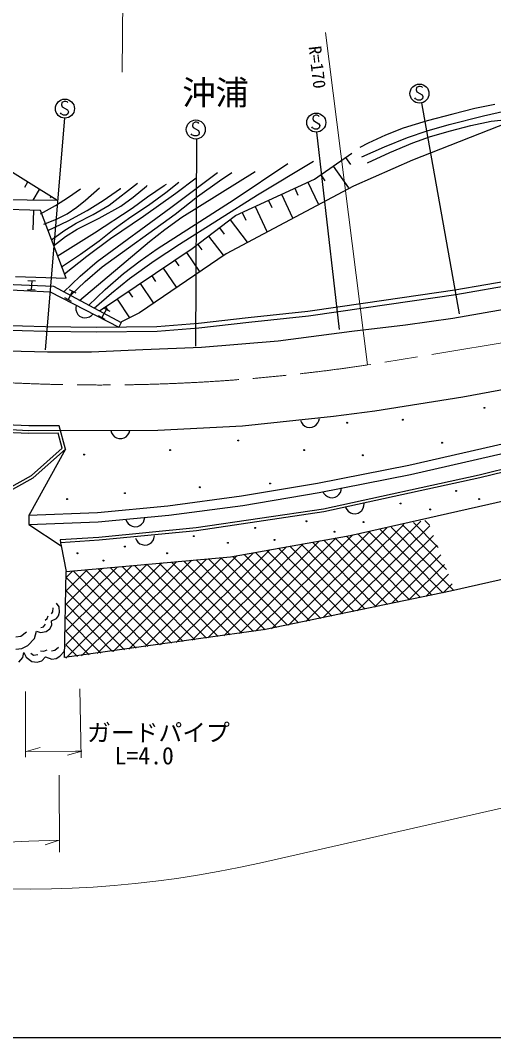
# Model space of a CAD drawing. Units: millimetres, scale not verified. Extents: x 40000 to 680000, y 20000 to 380000.
# Drawn here: x 106692 to 156427, y 205000 to 311838 of the extents above; entities that cross this region are included whole.
import ezdxf
from ezdxf.enums import TextEntityAlignment as Align

# ---------------------------------------------------------------- set-up
doc = ezdxf.new("R2010")
doc.units = ezdxf.units.MM
doc.header["$LTSCALE"] = 1000
doc.linetypes.add('CHAIN', pattern=[18.5, 12, -1.5, 3.5, -1.5])
for name, color, linetype, lineweight in [('M-BGD', 7, 'Continuous', 25), ('M-BGD-EXST', 7, 'Continuous', 25), ('M-BMK', 2, 'CHAIN', 13), ('M-STR-HTXT', 7, 'Continuous', 13), ('M-STR-STRC', 7, 'Continuous', 25), ('M-TTL-BAND', 7, 'Continuous', 25)]:
    doc.layers.add(name, color=color, linetype=linetype, lineweight=lineweight)
doc.layers.add('M-BMK-HTXT', color=7, linetype='Continuous')
doc.styles.add('ＭＳ ゴシック', font='')
doc.styles.get('ＭＳ ゴシック').set_extended_font_data('MS Gothic')

msp = doc.modelspace()

# ---------------------------------------------------------------- linework, layer by layer
at = {"layer": 'M-BGD'}
for p, q in [((287602, 306705), (152363, 283511)), ((287686, 306212), (152442, 283017)), ((160926, 302270), (147898, 297168)), ((110511, 292937), (99533, 299776)), ((137602, 295164), (141520, 297897)), ((140867, 297441), (141389, 296694)), ((147898, 297168), (141702, 294435)), ((139561, 296530), (141158, 294242)), ((129311, 291337), (137602, 295164)), ((138255, 295619), (138698, 294984)), ((107461, 294837), (107115, 294282)), ((108681, 294077), (107989, 292966)), ((141702, 294435), (128309, 287328)), ((135530, 294207), (135859, 293493)), ((136911, 294845), (137969, 292552)), ((102682, 293027), (110511, 292937)), ((109901, 293317), (109832, 293206)), ((132766, 292931), (133119, 292166)), ((134148, 293569), (135286, 291104)), ((108801, 291858), (102862, 292037)), ((108059, 291880), (107997, 289830)), ((111501, 284749), (108801, 291858)), ((131384, 292294), (132602, 289656)), ((124756, 287875), (129311, 291337)), ((128742, 290904), (130538, 288542)), ((130002, 291656), (130380, 290839)), ((127603, 290039), (128101, 289383)), ((126464, 289173), (127990, 287166)), ((115026, 281328), (124756, 287875)), ((124148, 287466), (125483, 285482)), ((125325, 288308), (125766, 287729)), ((128309, 287328), (119198, 281133)), ((122932, 286647), (123334, 286049)), ((121715, 285829), (123063, 283826)), ((96400, 284551), (110161, 283905)), ((106192, 284929), (111501, 284749)), ((107491, 284531), (108290, 284494)), ((107891, 284512), (107844, 283514)), ((119283, 284192), (120644, 282170)), ((120499, 285011), (120906, 284407)), ((102805, 283678), (109829, 283317)), ((108244, 283495), (107444, 283532)), ((109829, 283317), (117033, 279625)), ((110161, 283905), (117282, 280111)), ((112176, 283398), (111706, 282515)), ((111823, 283586), (112529, 283210)), ((118067, 283374), (118477, 282764)), ((152363, 283511), (142957, 282126)), ((112059, 282327), (111353, 282704)), ((116851, 282555), (118177, 280584)), ((142957, 282126), (136911, 281252)), ((152442, 283017), (143029, 281631)), ((112542, 281905), (112507, 281655)), ((112507, 281655), (112526, 281422)), ((112526, 281422), (112616, 281154)), ((112616, 281154), (112742, 280958)), ((114155, 280837), (114334, 281017)), ((115737, 281501), (115266, 280618)), ((115384, 281689), (116090, 281313)), ((115634, 281737), (115874, 281381)), ((119198, 281133), (117307, 280159)), ((136911, 281252), (130644, 280596)), ((143029, 281631), (136973, 280755)), ((112742, 280958), (112921, 280780)), ((112921, 280780), (113208, 280638)), ((113208, 280638), (113458, 280603)), ((113458, 280603), (113691, 280621)), ((113691, 280621), (113959, 280711)), ((113959, 280711), (114155, 280837)), ((115619, 280430), (114913, 280806)), ((117307, 280159), (117033, 279625)), ((125396, 280013), (121042, 279650)), ((130644, 280596), (125396, 280013)), ((130698, 280099), (125444, 279515)), ((136973, 280755), (130698, 280099)), ((109318, 279150), (104430, 279296)), ((109329, 279650), (104451, 279796)), ((114645, 279077), (109318, 279150)), ((114646, 279577), (109329, 279650)), ((121066, 279150), (114645, 279077)), ((121042, 279650), (114646, 279577)), ((125444, 279515), (121066, 279150)), ((153202, 272293), (171755, 275712)), ((143957, 270836), (153202, 272293)), ((139582, 270266), (143957, 270836)), ((147496, 265107), (171622, 270678)), ((107585, 269242), (104330, 269392)), ((110777, 269269), (107585, 269242)), ((111439, 266810), (110777, 269269)), ((121155, 268810), (130020, 269253)), ((130020, 269253), (139582, 270266)), ((136120, 269818), (136225, 269588)), ((136225, 269588), (136365, 269401)), ((136365, 269401), (136584, 269223)), ((137591, 269207), (137778, 269347)), ((137778, 269347), (137956, 269567)), ((137956, 269567), (138055, 269778)), ((138055, 269778), (138109, 270025)), ((147705, 264129), (171847, 269703)), ((177494, 269614), (154890, 264070)), ((177562, 269322), (154958, 263778)), ((107570, 268442), (104287, 268594)), ((107575, 268742), (104303, 268893)), ((110682, 268468), (107570, 268442)), ((110911, 268770), (107575, 268742)), ((111101, 266911), (110682, 268468)), ((110911, 268770), (121155, 268810)), ((116199, 268753), (116279, 268513)), ((116279, 268513), (116399, 268313)), ((116399, 268313), (116599, 268113)), ((117799, 268113), (117999, 268313)), ((117999, 268313), (118119, 268513)), ((118119, 268513), (118199, 268753)), ((136584, 269223), (136796, 269125)), ((136796, 269125), (137043, 269070)), ((137043, 269070), (137361, 269103)), ((137361, 269103), (137591, 269207)), ((116599, 268113), (116799, 267993)), ((116799, 267993), (117039, 267913)), ((117039, 267913), (117359, 267913)), ((117359, 267913), (117599, 267993)), ((117599, 267993), (117799, 268113)), ((111439, 266810), (107591, 259845)), ((107873, 264042), (111101, 266911)), ((108047, 263795), (111439, 266810)), ((137922, 263239), (147496, 265107)), ((104227, 262033), (107873, 264042)), ((138101, 262255), (147705, 264129)), ((154890, 264070), (138541, 260516)), ((206590, 264200), (151886, 251901)), ((104354, 261760), (108047, 263795)), ((129935, 261885), (137922, 263239)), ((154958, 263778), (138595, 260221)), ((122196, 260860), (129935, 261885)), ((130085, 260896), (138101, 262255)), ((138469, 262372), (138591, 262151)), ((138591, 262151), (138746, 261976)), ((138746, 261976), (138979, 261816)), ((138979, 261816), (139198, 261734)), ((139448, 261700), (139763, 261758)), ((139763, 261758), (139984, 261881)), ((139984, 261881), (140159, 262035)), ((140159, 262035), (140319, 262269)), ((140319, 262269), (140400, 262487)), ((140400, 262487), (140435, 262738)), ((141341, 257749), (161500, 262294)), ((114794, 260161), (122196, 260860)), ((122308, 259866), (130085, 260896)), ((139198, 261734), (139448, 261700)), ((142714, 260616), (142790, 260836)), ((142790, 260836), (142818, 261088)), ((107552, 259882), (114794, 260161)), ((107591, 259845), (107591, 258883)), ((114860, 259163), (122308, 259866)), ((138541, 260516), (125178, 258526)), ((138595, 260221), (125215, 258228)), ((140862, 260669), (140991, 260451)), ((140991, 260451), (141150, 260280)), ((141150, 260280), (141387, 260127)), ((141387, 260127), (141608, 260051)), ((141608, 260051), (141859, 260023)), ((141859, 260023), (142172, 260090)), ((142172, 260090), (142390, 260219)), ((142390, 260219), (142561, 260378)), ((142561, 260378), (142714, 260616)), ((107591, 258883), (114860, 259163)), ((107591, 258883), (110993, 256664)), ((117779, 259400), (117884, 259170)), ((117884, 259170), (118025, 258984)), ((118025, 258984), (118245, 258806)), ((118245, 258806), (118457, 258708)), ((118457, 258708), (118704, 258654)), ((118704, 258654), (119022, 258688)), ((119022, 258688), (119252, 258793)), ((119252, 258793), (119438, 258934)), ((119438, 258934), (119616, 259154)), ((119616, 259154), (119714, 259366)), ((119714, 259366), (119768, 259613)), ((136688, 248705), (146983, 258884)), ((138491, 249082), (148769, 259243)), ((140295, 249459), (149704, 258762)), ((145664, 258619), (152249, 251957)), ((146837, 258855), (151483, 254155)), ((148009, 259091), (150582, 256489)), ((149182, 259327), (149680, 258823)), ((114942, 257530), (110878, 257266)), ((125178, 258526), (114942, 257530)), ((125215, 258228), (114967, 257231)), ((120731, 257439), (120784, 257686)), ((128791, 255491), (141341, 257749)), ((129726, 247448), (139879, 257486)), ((131387, 247683), (141626, 257806)), ((133081, 247952), (143411, 258165)), ((134884, 248329), (145197, 258525)), ((140966, 257681), (147588, 250983)), ((142098, 249836), (150097, 257744)), ((142145, 257911), (148753, 251227)), ((143318, 258147), (149919, 251470)), ((144491, 258383), (151084, 251714)), ((110878, 257266), (110898, 256967)), ((114967, 257231), (110898, 256967)), ((110898, 256967), (110993, 256664)), ((110993, 256664), (111511, 253964)), ((118796, 257465), (118902, 257236)), ((118902, 257236), (119043, 257050)), ((119043, 257050), (119264, 256873)), ((119264, 256873), (119476, 256776)), ((119476, 256776), (119723, 256723)), ((119723, 256723), (120042, 256759)), ((120042, 256759), (120271, 256865)), ((120271, 256865), (120457, 257006)), ((120457, 257006), (120633, 257227)), ((120633, 257227), (120731, 257439)), ((124744, 246741), (134663, 256548)), ((126405, 246977), (136402, 256860)), ((128065, 247212), (138141, 257173)), ((134996, 256608), (141760, 249765)), ((136190, 256822), (142926, 250009)), ((137384, 257037), (144091, 250252)), ((138578, 257252), (145257, 250496)), ((139772, 257466), (146422, 250740)), ((143902, 250213), (150490, 256726)), ((111511, 253964), (128791, 255491)), ((118101, 245799), (127819, 255406)), ((119762, 246034), (129447, 255610)), ((121423, 246270), (131186, 255922)), ((123083, 246505), (132925, 256235)), ((127753, 255400), (134768, 248304)), ((129026, 255534), (135933, 248548)), ((130220, 255749), (137099, 248791)), ((131414, 255963), (138264, 249035)), ((132608, 256178), (139430, 249278)), ((133802, 256393), (140595, 249522)), ((145705, 250590), (150883, 255708)), ((111459, 244856), (121571, 254853)), ((111467, 246270), (120009, 254715)), ((111475, 247685), (118447, 254577)), ((111483, 249099), (116885, 254439)), ((111491, 250513), (115323, 254301)), ((113119, 245092), (123133, 254991)), ((114780, 245327), (124695, 255130)), ((116114, 254371), (123791, 246606)), ((116441, 245563), (126257, 255268)), ((117407, 254486), (125024, 246781)), ((118700, 254600), (126258, 246956)), ((119994, 254714), (127491, 247131)), ((121287, 254828), (128724, 247306)), ((122580, 254943), (129957, 247481)), ((123873, 255057), (131191, 247656)), ((125166, 255171), (132424, 247831)), ((126460, 255285), (133602, 248061)), ((147509, 250967), (151276, 254691)), ((111345, 244925), (111511, 253964)), ((111499, 251927), (113761, 254163)), ((111507, 253341), (112199, 254025)), ((111507, 253341), (118858, 245906)), ((112234, 254028), (120091, 246081)), ((113527, 254143), (121325, 246256)), ((114821, 254257), (122558, 246431)), ((149312, 251343), (151669, 253673)), ((151116, 251720), (152062, 252655)), ((111499, 251927), (117625, 245731)), ((151886, 251901), (132455, 247862)), ((110122, 249735), (110158, 250153)), ((110762, 250250), (110496, 250620)), ((110800, 249689), (110762, 250250)), ((111491, 250513), (116392, 245556)), ((109288, 248828), (109515, 249019)), ((109515, 249019), (109625, 249295)), ((109953, 249502), (110122, 249735)), ((109965, 248782), (110494, 249021)), ((110494, 249021), (110705, 249313)), ((110705, 249313), (110800, 249689)), ((111483, 249099), (115158, 245381)), ((108839, 248086), (109141, 248135)), ((109141, 248135), (109352, 248426)), ((109422, 247664), (109792, 247929)), ((109792, 247929), (109987, 248322)), ((109987, 248322), (109965, 248782)), ((106215, 247112), (106733, 247160)), ((106733, 247160), (107344, 247608)), ((107476, 246184), (108193, 246903)), ((108193, 246903), (108380, 247704)), ((108385, 247704), (108819, 247567)), ((108819, 247567), (109422, 247664)), ((132455, 247862), (111345, 244925)), ((111475, 247685), (113925, 245206)), ((106205, 245806), (106852, 245866)), ((106852, 245866), (107476, 246184)), ((109171, 245599), (109505, 245738)), ((110315, 245683), (110710, 246009)), ((111311, 245566), (111407, 246115)), ((111467, 246270), (112692, 245031)), ((106517, 244419), (106963, 244921)), ((106963, 244921), (107056, 245457)), ((107056, 245457), (107309, 244961)), ((107309, 244961), (107910, 244518)), ((107778, 245388), (108079, 245167)), ((108079, 245167), (108514, 245232)), ((108809, 245633), (109171, 245599)), ((108967, 244589), (109350, 245003)), ((109350, 245003), (110011, 244747)), ((109967, 245630), (110315, 245683)), ((110011, 244747), (110446, 244813)), ((110446, 244813), (110855, 245052)), ((110855, 245052), (111311, 245566)), ((107910, 244518), (108458, 244423)), ((108458, 244423), (108967, 244589))]:
    msp.add_line(p, q, dxfattribs=at)
for points in [[(156566, 302986), (154451, 302568), (152120, 302000), (149428, 301296), (146913, 300525), (145062, 299775), (143246, 298928), (142372, 298502)], [(142579, 297494), (144952, 298564), (147361, 299539), (149424, 300228), (151734, 300883), (155347, 301802), (159198, 302671)], [(143169, 296869), (145528, 297973), (147922, 298983), (149787, 299634), (151900, 300251), (154014, 300799), (156169, 301247), (159216, 301556)], [(114463, 281608), (116264, 283196), (118151, 284720), (120763, 286571), (123430, 288338), (131620, 293502), (137500, 297049)], [(112914, 282408), (120254, 288615), (121876, 289883), (123675, 291151), (131353, 295950)], [(113864, 281908), (115604, 283563), (117524, 285238), (119271, 286574), (121082, 287828), (129165, 293017), (134801, 296799)], [(111215, 283307), (112963, 284957), (114777, 286526), (122513, 292187), (127406, 295850)], [(111315, 285206), (113667, 287070), (116165, 288917), (119640, 291276), (123017, 293692), (125157, 295300)], [(111915, 282907), (113510, 284427), (115273, 285958), (122946, 291486), (125317, 293324), (127628, 294987), (128905, 295850)], [(108812, 291519), (110389, 292390), (111741, 293255), (113003, 294161)], [(109176, 290426), (110482, 290947), (111626, 291529), (112612, 292206), (113544, 292971), (115007, 294253)], [(109566, 289753), (111733, 290786), (113726, 291851), (115407, 292920), (117202, 294194), (117212, 294201)], [(109966, 288804), (111263, 289746), (112563, 290548), (114350, 291449), (116034, 292433), (119011, 294750)], [(110166, 288154), (111444, 289122), (112658, 289906), (114987, 291071), (117266, 292323), (118550, 293273), (119936, 294436), (120010, 294500)], [(110566, 287055), (114495, 289520), (118435, 292121), (120041, 293315), (121819, 294500), (122059, 294650)], [(111016, 285956), (113021, 287278), (114980, 288698), (116549, 289940), (118312, 291201), (120150, 292411), (121979, 293742), (123358, 294850)]]:
    msp.add_lwpolyline(points, dxfattribs=at)
for centre, radius in [((155447, 271142), 50), ((155447, 271142), 30), ((155447, 271142), 10), ((141039, 269584), 50), ((141039, 269584), 30), ((141039, 269584), 10), ((146880, 269896), 50), ((146880, 269896), 30), ((146880, 269896), 10), ((129591, 267715), 50), ((129591, 267715), 30), ((129591, 267715), 10), ((151008, 267481), 50), ((151008, 267481), 30), ((151008, 267481), 10), ((113391, 266235), 50), ((113391, 266235), 30), ((113391, 266235), 10), ((122425, 266702), 50), ((122425, 266702), 30), ((122425, 266702), 10), ((136522, 266702), 50), ((136522, 266702), 30), ((136522, 266702), 10), ((142675, 266157), 50), ((142675, 266157), 30), ((142675, 266157), 10), ((125541, 262808), 50), ((125541, 262808), 30), ((132939, 263198), 50), ((132939, 263198), 30), ((132939, 263198), 10), ((117675, 262185), 50), ((117675, 262185), 30), ((117675, 262185), 10), ((125541, 262808), 10), ((152488, 262419), 50), ((152488, 262419), 30), ((152488, 262419), 10), ((111600, 261562), 50), ((111600, 261562), 30), ((111600, 261562), 10), ((146647, 261095), 50), ((146647, 261095), 30), ((146647, 261095), 10), ((154902, 261562), 50), ((154902, 261562), 30), ((154902, 261562), 10), ((149762, 260472), 50), ((149762, 260472), 30), ((149762, 260472), 10), ((131382, 258525), 50), ((131382, 258525), 30), ((136756, 259226), 50), ((136756, 259226), 30), ((136756, 259226), 10), ((142753, 259148), 50), ((142753, 259148), 30), ((142753, 259148), 10), ((124918, 257668), 50), ((124918, 257668), 30), ((124918, 257668), 10), ((131382, 258525), 10), ((139715, 258135), 50), ((139715, 258135), 30), ((139715, 258135), 10), ((117675, 256578), 50), ((117675, 256578), 30), ((117675, 256578), 10), ((128500, 256967), 50), ((128500, 256967), 30), ((128500, 256967), 10), ((133407, 257279), 50), ((133407, 257279), 30), ((133407, 257279), 10), ((112690, 255877), 50), ((112690, 255877), 30), ((112690, 255877), 10), ((122114, 255877), 50), ((122114, 255877), 30), ((122114, 255877), 10), ((115416, 255098), 50), ((115416, 255098), 30), ((115416, 255098), 10)]:
    msp.add_circle(centre, radius, dxfattribs=at)
at = {"layer": 'M-BGD-EXST'}
for p, q in [((148308, 304786), (148268, 304546)), ((148268, 304546), (148348, 304346)), ((148548, 304906), (148308, 304786)), ((148708, 304906), (148548, 304906)), ((148868, 304866), (148708, 304906)), ((148948, 304786), (148868, 304866)), ((148228, 303586), (148148, 303706)), ((148468, 303466), (148228, 303586)), ((148348, 304346), (148908, 304026)), ((148748, 303466), (148468, 303466)), ((148948, 303586), (148748, 303466)), ((148908, 304026), (148988, 303826)), ((148988, 303826), (148948, 303586)), ((111055, 303204), (111015, 302964)), ((111015, 302964), (111095, 302764)), ((111295, 303324), (111055, 303204)), ((111095, 302764), (111655, 302444)), ((111455, 303324), (111295, 303324)), ((111615, 303284), (111455, 303324)), ((111695, 303204), (111615, 303284)), ((111655, 302444), (111735, 302244)), ((152851, 281025), (148868, 303174)), ((109334, 277227), (111369, 301563)), ((110975, 302004), (110895, 302124)), ((111215, 301884), (110975, 302004)), ((111495, 301884), (111215, 301884)), ((111695, 302004), (111495, 301884)), ((111735, 302244), (111695, 302004)), ((137466, 301743), (137426, 301503)), ((137426, 301503), (137506, 301303)), ((137706, 301863), (137466, 301743)), ((137506, 301303), (138066, 300983)), ((137866, 301863), (137706, 301863)), ((138026, 301823), (137866, 301863)), ((138106, 301743), (138026, 301823)), ((124808, 301013), (124768, 300773)), ((124768, 300773), (124848, 300573)), ((125048, 301133), (124808, 301013)), ((124848, 300573), (125408, 300253)), ((125208, 301133), (125048, 301133)), ((125368, 301093), (125208, 301133)), ((125448, 301013), (125368, 301093)), ((125408, 300253), (125488, 300053)), ((137386, 300543), (137306, 300663)), ((137626, 300423), (137386, 300543)), ((137906, 300423), (137626, 300423)), ((138106, 300543), (137906, 300423)), ((138066, 300983), (138146, 300783)), ((138146, 300783), (138106, 300543)), ((124728, 299813), (124648, 299933)), ((124968, 299693), (124728, 299813)), ((125248, 299693), (124968, 299693)), ((125140, 277638), (125248, 299385)), ((125448, 299813), (125248, 299693)), ((125488, 300053), (125448, 299813)), ((140227, 279383), (137846, 300099))]:
    msp.add_line(p, q, dxfattribs=at)
for centre in [(148628, 304146), (111375, 302564), (125128, 300373), (137786, 301103)]:
    msp.add_circle(centre, 1000, dxfattribs=at)
at = {"layer": 'M-BMK'}
msp.add_line((161762, 278691), (143185, 275653), dxfattribs=at)
msp.add_arc((115014, 462568), 189026, 259.58554, 278.57083, dxfattribs=at)
at = {"layer": 'M-STR-HTXT'}
for p, q in [((117517, 319174), (117394, 306398)), ((143185, 275653), (138768, 310573)), ((131838, 223336), (300463, 261525)), ((113090, 234384), (112938, 241647)), ((107227, 234460), (107227, 241344)), ((107290, 235052), (108788, 235478)), ((112505, 235073), (107290, 235052)), ((113139, 235073), (111639, 234653)), ((112505, 235073), (113139, 235073)), ((110795, 224463), (110755, 232562)), ((107579, 225618), (110779, 225742)), ((110779, 225742), (109296, 225264))]:
    msp.add_line(p, q, dxfattribs=at)
for centre, radius, start, end in [((103015, 309605), 84111, 241.33208, 273.11046), ((107645, 329308), 108698, 245.68941, 282.85997)]:
    msp.add_arc(centre, radius, start, end, dxfattribs=at)
at = {"layer": 'M-STR-STRC'}
for p, q in [((152150, 280566), (158327, 281645)), ((147173, 279846), (152150, 280566)), ((133799, 278167), (141535, 279186)), ((141535, 279186), (147173, 279846)), ((125728, 277507), (133799, 278167)), ((105410, 277147), (109548, 277027)), ((109548, 277027), (114153, 277027)), ((114153, 277027), (119551, 277267)), ((119551, 277267), (125728, 277507))]:
    msp.add_line(p, q, dxfattribs=at)
at = {"layer": 'M-TTL-BAND'}
msp.add_line((40000, 205000), (579000, 205000), dxfattribs=at)

# ---------------------------------------------------------------- texts
at = {"layer": 'M-BMK-HTXT', "style": 'ＭＳ ゴシック'}
msp.add_text('沖浦', height=2566, dxfattribs=at).set_placement((127203, 304247), align=Align.MIDDLE_CENTER)
at = {"layer": 'M-STR-HTXT', "style": 'ＭＳ ゴシック'}
msp.add_text('R=170', height=1320, rotation=276.6, dxfattribs=at).set_placement((137897, 306916), align=Align.MIDDLE_CENTER)
for s, p in [('ガードパイプ', (121206, 237039)), ('L=4.0', (119705, 234612))]:
    msp.add_text(s, height=1833, dxfattribs=at).set_placement(p, align=Align.MIDDLE_CENTER)

doc.saveas('drawing.dxf')
